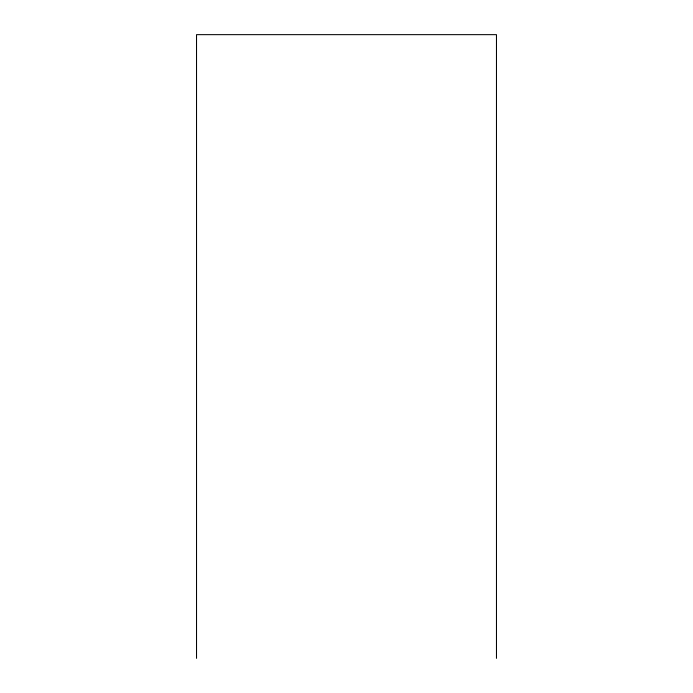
<?xml version="1.0" encoding="UTF-8"?>
<svg xmlns="http://www.w3.org/2000/svg" width="693" height="693" viewBox="0 0 693 693"><rect width="100%" height="100%" fill="white"/><g stroke="black" fill="none" stroke-linecap="round" stroke-linejoin="round"><path stroke-width="1.04" d="M496.474 658.35L496.474 34.65L196.526 34.65L196.526 658.35"/></g></svg>
